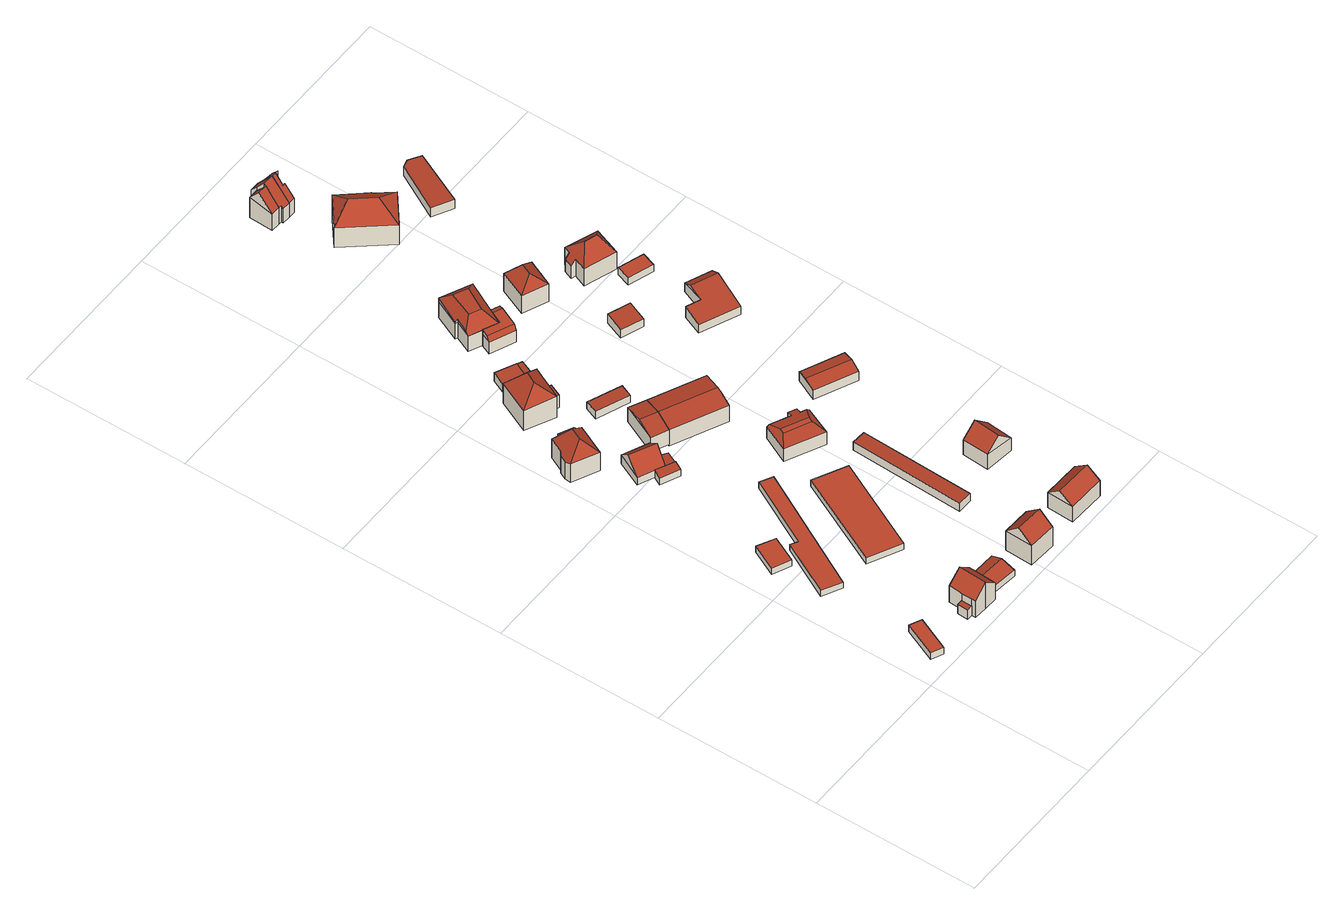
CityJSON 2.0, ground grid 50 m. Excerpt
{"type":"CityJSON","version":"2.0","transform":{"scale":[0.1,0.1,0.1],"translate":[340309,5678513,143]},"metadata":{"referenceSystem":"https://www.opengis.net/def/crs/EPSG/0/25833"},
"CityObjects":{
"building1":{"type":"Building","attributes":{"Dachtyp_tdc":"tdcPolyFlatRoof","Gemeindeschluessel":14729160,"Dachneigung":0,"QualitaetDacherkennung":87,"Geometrietyp2DReferenz":"3000","function":"31001_9998","roofType":"1000","measuredHeight":2.51},"geometry":[{"type":"MultiSurface","lod":"2","boundaries":[[[0,1,2,3]],[[1,4,5,2]],[[4,6,7,5]],[[6,0,3,7]],[[6,4,1,0]],[[3,2,5,7]]],"semantics":{"surfaces":[{"type":"WallSurface"},{"type":"RoofSurface"},{"type":"GroundSurface"}],"values":[0,0,0,0,1,2]}}]},
"building2":{"type":"Building","attributes":{"Dachtyp_tdc":"tdcPolyFlatRoof","Gemeindeschluessel":14729160,"Dachneigung":0,"QualitaetDacherkennung":75,"Geometrietyp2DReferenz":"3000","function":"31001_9998","roofType":"1000","measuredHeight":2.35},"geometry":[{"type":"MultiSurface","lod":"2","boundaries":[[[8,9,10,11]],[[9,12,13,10]],[[12,14,15,13]],[[14,8,11,15]],[[14,12,9,8]],[[11,10,13,15]]],"semantics":{"surfaces":[{"type":"WallSurface"},{"type":"RoofSurface"},{"type":"GroundSurface"}],"values":[0,0,0,0,1,2]}}]},
"building3":{"type":"Building","attributes":{"Gemeindeschluessel":14729160,"Geometrietyp2DReferenz":"3000","function":"31001_9998","roofType":"9999"},"children":["building3-1","building3-2"]},
"building3-1":{"type":"BuildingPart","attributes":{"Dachtyp_tdc":"tdcGableRoof","Dachneigung":42.88,"QualitaetDacherkennung":80,"Geometrietyp2DReferenz":"3000","roofType":"3100","measuredHeight":10.01},"parents":["building3"],"geometry":[{"type":"MultiSurface","lod":"2","boundaries":[[[16,17,18,19,20]],[[17,21,22,18]],[[21,23,24,22]],[[23,25,26,24]],[[25,27,28,26]],[[27,29,30,28]],[[29,31,32,30]],[[31,33,34,32]],[[33,35,36,34]],[[29,27,25,23,21]],[[21,17,16,35,33,31,29]],[[19,18,22,24,26,28,30,32,34]],[[20,36,35,16]],[[20,19,34,36]]],"semantics":{"surfaces":[{"type":"WallSurface"},{"type":"RoofSurface"},{"type":"GroundSurface"},{"type":"ClosureSurface"}],"values":[0,0,0,0,0,0,0,0,0,1,1,2,0,3]}}]},
"building3-2":{"type":"BuildingPart","attributes":{"Dachtyp_tdc":"tdcPolyFlatRoof","Dachneigung":3,"QualitaetDacherkennung":68,"Geometrietyp2DReferenz":"3000","roofType":"2100","measuredHeight":3.46},"parents":["building3"],"geometry":[{"type":"MultiSurface","lod":"2","boundaries":[[[37,20,19,38]],[[36,39,40,34]],[[39,37,38,40]],[[39,36,20,37]],[[38,19,34,40]],[[34,19,20,36]]],"semantics":{"surfaces":[{"type":"WallSurface"},{"type":"RoofSurface"},{"type":"GroundSurface"},{"type":"ClosureSurface"}],"values":[0,0,0,1,2,3]}}]},
"building4":{"type":"Building","attributes":{"Dachtyp_tdc":"tdcPolyFlatRoof","Gemeindeschluessel":14729160,"Dachneigung":0,"QualitaetDacherkennung":87,"Geometrietyp2DReferenz":"3000","function":"31001_2463","roofType":"1000","measuredHeight":2.24},"geometry":[{"type":"MultiSurface","lod":"2","boundaries":[[[41,42,43,44]],[[42,45,46,43]],[[45,47,48,46]],[[47,49,50,48]],[[49,51,52,50]],[[51,41,44,52]],[[51,49,47,45,42,41]],[[44,43,46,48,50,52]]],"semantics":{"surfaces":[{"type":"WallSurface"},{"type":"RoofSurface"},{"type":"GroundSurface"}],"values":[0,0,0,0,0,0,1,2]}}]},
"building5":{"type":"Building","attributes":{"Dachtyp_tdc":"tdcGableRoof","Gemeindeschluessel":14729160,"Dachneigung":20.08,"QualitaetDacherkennung":79,"Geometrietyp2DReferenz":"3000","function":"31001_9998","roofType":"3100","measuredHeight":3.84},"geometry":[{"type":"MultiSurface","lod":"2","boundaries":[[[53,54,55,56]],[[54,57,58,55]],[[57,59,60,58]],[[59,53,56,60]],[[57,54,61]],[[53,59,62]],[[54,53,62,61]],[[59,57,61,62]],[[56,55,58,60]]],"semantics":{"surfaces":[{"type":"WallSurface"},{"type":"RoofSurface"},{"type":"GroundSurface"}],"values":[0,0,0,0,0,0,1,1,2]}}]},
"building6":{"type":"Building","attributes":{"Gemeindeschluessel":14729160,"Geometrietyp2DReferenz":"3000","function":"31001_9998","roofType":"9999"},"children":["building6-1","building6-2"]},
"building6-1":{"type":"BuildingPart","attributes":{"Dachtyp_tdc":"tdcPolyFlatRoof","Dachneigung":32.39,"QualitaetDacherkennung":51,"Geometrietyp2DReferenz":"3000","roofType":"2100","measuredHeight":7.21},"parents":["building6"],"geometry":[{"type":"MultiSurface","lod":"2","boundaries":[[[63,64,65,66,67]],[[68,69,70,71,72]],[[69,63,67,70]],[[69,68,64,63]],[[67,66,71,70]],[[72,65,64,68]],[[72,71,66,65]]],"semantics":{"surfaces":[{"type":"WallSurface"},{"type":"RoofSurface"},{"type":"GroundSurface"},{"type":"ClosureSurface"}],"values":[0,0,0,1,2,0,3]}}]},
"building6-2":{"type":"BuildingPart","attributes":{"Dachtyp_tdc":"tdcHipRoof","Dachneigung":46.6,"QualitaetDacherkennung":70,"Geometrietyp2DReferenz":"3000","roofType":"3200","measuredHeight":11.57},"parents":["building6"],"geometry":[{"type":"MultiSurface","lod":"2","boundaries":[[[73,74,75,76]],[[74,72,71,75]],[[65,77,78,66]],[[77,79,80,78]],[[79,81,82,80]],[[81,83,84,82]],[[83,85,86,84]],[[85,73,76,86]],[[77,65,72,74,87]],[[81,79,88]],[[74,73,85,83,81,88,87]],[[79,77,87,88]],[[76,75,71,66,78,80,82,84,86]],[[65,66,71,72]]],"semantics":{"surfaces":[{"type":"WallSurface"},{"type":"RoofSurface"},{"type":"GroundSurface"},{"type":"ClosureSurface"}],"values":[0,0,0,0,0,0,0,0,1,1,1,1,2,3]}}]},
"building7":{"type":"Building","attributes":{"Gemeindeschluessel":14729160,"Geometrietyp2DReferenz":"3000","function":"31001_9998","roofType":"9999"},"children":["building7-1","building7-2","building7-3"]},
"building7-1":{"type":"BuildingPart","attributes":{"Dachtyp_tdc":"tdcGableRoof","Dachneigung":46.19,"QualitaetDacherkennung":81,"Geometrietyp2DReferenz":"3000","roofType":"3100","measuredHeight":7.23},"parents":["building7"],"geometry":[{"type":"MultiSurface","lod":"2","boundaries":[[[89,90,91,92]],[[90,93,94,91]],[[90,89,95]],[[89,96,97,98,99,95]],[[93,90,95,99]],[[100,101,92,91,94,102]],[[89,92,101,96]],[[96,101,100,97]],[[103,102,94,93]],[[97,100,102,103]],[[93,99,98,103]],[[103,98,97]]],"semantics":{"surfaces":[{"type":"WallSurface"},{"type":"RoofSurface"},{"type":"GroundSurface"},{"type":"ClosureSurface"}],"values":[0,0,0,1,1,2,0,3,0,3,0,3]}}]},
"building7-2":{"type":"BuildingPart","attributes":{"Dachtyp_tdc":"tdcPolyFlatRoof","Dachneigung":6.72,"QualitaetDacherkennung":66,"Geometrietyp2DReferenz":"3000","roofType":"2100","measuredHeight":2.88},"parents":["building7"],"geometry":[{"type":"MultiSurface","lod":"2","boundaries":[[[104,105,106,107,108]],[[105,109,110,106]],[[109,111,96,101,110]],[[111,109,105,104,112,113]],[[107,106,110,101,100]],[[108,112,104]],[[97,96,111,113]],[[100,101,96,97]],[[107,100,97,113,112,108]]],"semantics":{"surfaces":[{"type":"WallSurface"},{"type":"RoofSurface"},{"type":"GroundSurface"},{"type":"ClosureSurface"}],"values":[0,0,0,1,2,0,0,3,3]}}]},
"building7-3":{"type":"BuildingPart","attributes":{"Dachtyp_tdc":"tdcPolyFlatRoof","Dachneigung":10.45,"QualitaetDacherkennung":72,"Geometrietyp2DReferenz":"3000","roofType":"2100","measuredHeight":2.93},"parents":["building7"],"geometry":[{"type":"MultiSurface","lod":"2","boundaries":[[[103,114,115,102]],[[114,108,107,115]],[[113,112,108,114,103,98]],[[102,115,107,100]],[[107,108,112,113,97,100]],[[97,113,98]],[[102,100,97,103]],[[103,97,98]]],"semantics":{"surfaces":[{"type":"WallSurface"},{"type":"RoofSurface"},{"type":"GroundSurface"},{"type":"ClosureSurface"}],"values":[0,0,1,2,3,0,3,3]}}]},
"building8":{"type":"Building","attributes":{"Dachtyp_tdc":"tdcPolyFlatRoof","Gemeindeschluessel":14729160,"Dachneigung":0,"QualitaetDacherkennung":95,"Geometrietyp2DReferenz":"3000","function":"31001_2463","roofType":"1000","measuredHeight":2.3},"geometry":[{"type":"MultiSurface","lod":"2","boundaries":[[[116,117,118,119]],[[117,120,121,118]],[[120,122,123,121]],[[122,116,119,123]],[[122,120,117,116]],[[119,118,121,123]]],"semantics":{"surfaces":[{"type":"WallSurface"},{"type":"RoofSurface"},{"type":"GroundSurface"}],"values":[0,0,0,0,1,2]}}]},
"building9":{"type":"Building","attributes":{"Dachtyp_tdc":"tdcGableRoof","Gemeindeschluessel":14729160,"Dachneigung":43.15,"QualitaetDacherkennung":80,"Geometrietyp2DReferenz":"3000","function":"31001_9998","roofType":"3100","measuredHeight":11.27},"geometry":[{"type":"MultiSurface","lod":"2","boundaries":[[[124,125,126,127]],[[125,128,129,126]],[[128,130,131,129]],[[130,124,127,131]],[[128,125,132]],[[124,130,133]],[[125,124,133,132]],[[130,128,132,133]],[[127,126,129,131]]],"semantics":{"surfaces":[{"type":"WallSurface"},{"type":"RoofSurface"},{"type":"GroundSurface"}],"values":[0,0,0,0,0,0,1,1,2]}}]},
"building10":{"type":"Building","attributes":{"Gemeindeschluessel":14729160,"Geometrietyp2DReferenz":"3000","function":"31001_9998","roofType":"9999"},"children":["building10-1","building10-2"]},
"building10-1":{"type":"BuildingPart","attributes":{"Dachtyp_tdc":"tdcPolyFlatRoof","Dachneigung":0,"QualitaetDacherkennung":43,"Geometrietyp2DReferenz":"3000","roofType":"1000","measuredHeight":4.84},"parents":["building10"],"geometry":[{"type":"MultiSurface","lod":"2","boundaries":[[[134,135,136,137]],[[135,138,139,136]],[[140,141,142,143]],[[141,134,137,142]],[[141,140,138,135,134]],[[137,136,139,143,142]],[[143,139,138,140]]],"semantics":{"surfaces":[{"type":"WallSurface"},{"type":"RoofSurface"},{"type":"GroundSurface"},{"type":"ClosureSurface"}],"values":[0,0,0,0,1,2,3]}}]},
"building10-2":{"type":"BuildingPart","attributes":{"Dachtyp_tdc":"tdcHipRoof","Dachneigung":45.4,"QualitaetDacherkennung":74,"Geometrietyp2DReferenz":"3000","roofType":"3200","measuredHeight":12.67},"parents":["building10"],"geometry":[{"type":"MultiSurface","lod":"2","boundaries":[[[144,145,146,139]],[[145,147,148,146]],[[147,149,150,148]],[[149,151,152,150]],[[151,153,154,152]],[[153,155,156,154]],[[155,157,140,143,156]],[[144,139,138]],[[155,153,151,149,158]],[[147,145,159]],[[149,147,159,158]],[[145,144,157,155,158,159]],[[146,148,150,152,154,156,143,139]],[[144,138,140,157]],[[138,139,143,140]]],"semantics":{"surfaces":[{"type":"WallSurface"},{"type":"RoofSurface"},{"type":"GroundSurface"},{"type":"ClosureSurface"}],"values":[0,0,0,0,0,0,0,0,1,1,1,1,2,0,3]}}]},
"building11":{"type":"Building","attributes":{"Dachtyp_tdc":"tdcGableRoof","Gemeindeschluessel":14729160,"Dachneigung":11.07,"QualitaetDacherkennung":70,"Geometrietyp2DReferenz":"3000","function":"31001_9998","roofType":"3100","measuredHeight":6.74},"geometry":[{"type":"MultiSurface","lod":"2","boundaries":[[[160,161,162,163]],[[161,164,165,162]],[[164,166,167,165]],[[166,160,163,167]],[[164,161,168]],[[160,166,169]],[[161,160,169,168]],[[166,164,168,169]],[[163,162,165,167]]],"semantics":{"surfaces":[{"type":"WallSurface"},{"type":"RoofSurface"},{"type":"GroundSurface"}],"values":[0,0,0,0,0,0,1,1,2]}}]},
"building12":{"type":"Building","attributes":{"Gemeindeschluessel":14729160,"Geometrietyp2DReferenz":"3000","function":"31001_9998","roofType":"9999"},"children":["building12-1","building12-2"]},
"building12-1":{"type":"BuildingPart","attributes":{"Dachtyp_tdc":"tdcPolyFlatRoof","Dachneigung":3.86,"QualitaetDacherkennung":44,"Geometrietyp2DReferenz":"3000","roofType":"2100","measuredHeight":3.23},"parents":["building12"],"geometry":[{"type":"MultiSurface","lod":"2","boundaries":[[[170,171,172,173]],[[171,174,175,172]],[[174,176,177,175]],[[176,178,179,177]],[[178,180,181,179]],[[180,182,183,184,181]],[[182,180,178,176,174,171,170,185]],[[173,172,175,177,179,181,184]],[[185,183,182]],[[170,173,184,183,185]]],"semantics":{"surfaces":[{"type":"WallSurface"},{"type":"RoofSurface"},{"type":"GroundSurface"},{"type":"ClosureSurface"}],"values":[0,0,0,0,0,0,1,2,0,3]}}]},
"building12-2":{"type":"BuildingPart","attributes":{"Dachtyp_tdc":"tdcPolyFlatRoof","Dachneigung":4.02,"QualitaetDacherkennung":62,"Geometrietyp2DReferenz":"3000","roofType":"2100","measuredHeight":3.28},"parents":["building12"],"geometry":[{"type":"MultiSurface","lod":"2","boundaries":[[[186,187,188,189]],[[187,190,170,173,188]],[[183,186,189,184]],[[183,185,190,187,186]],[[189,188,173,184]],[[185,170,190]],[[183,184,173,170,185]]],"semantics":{"surfaces":[{"type":"WallSurface"},{"type":"RoofSurface"},{"type":"GroundSurface"},{"type":"ClosureSurface"}],"values":[0,0,0,1,2,0,3]}}]},
"building13":{"type":"Building","attributes":{"Dachtyp_tdc":"tdcPolyFlatRoof","Gemeindeschluessel":14729160,"Dachneigung":2.84,"QualitaetDacherkennung":75,"Geometrietyp2DReferenz":"3000","function":"31001_9998","roofType":"2100","measuredHeight":2.67},"geometry":[{"type":"MultiSurface","lod":"2","boundaries":[[[191,192,193,194]],[[192,195,196,193]],[[195,197,198,196]],[[197,191,194,198]],[[197,195,192,191]],[[194,193,196,198]]],"semantics":{"surfaces":[{"type":"WallSurface"},{"type":"RoofSurface"},{"type":"GroundSurface"}],"values":[0,0,0,0,1,2]}}]},
"building14":{"type":"Building","attributes":{"Dachtyp_tdc":"tdcPolyFlatRoof","Gemeindeschluessel":14729160,"Dachneigung":3.09,"QualitaetDacherkennung":95,"Geometrietyp2DReferenz":"3000","function":"31001_2463","roofType":"2100","measuredHeight":3.07},"geometry":[{"type":"MultiSurface","lod":"2","boundaries":[[[199,200,201,202]],[[200,203,204,201]],[[203,205,206,204]],[[205,199,202,206]],[[205,203,200,199]],[[202,201,204,206]]],"semantics":{"surfaces":[{"type":"WallSurface"},{"type":"RoofSurface"},{"type":"GroundSurface"}],"values":[0,0,0,0,1,2]}}]},
"building15":{"type":"Building","attributes":{"Dachtyp_tdc":"tdcFreeFormRoof","Gemeindeschluessel":14729160,"Dachneigung":11.28,"QualitaetDacherkennung":76,"Geometrietyp2DReferenz":"3000","function":"31001_9998","roofType":"5000","measuredHeight":7.27},"geometry":[{"type":"MultiSurface","lod":"2","boundaries":[[[160,166,207,208]],[[166,209,210,207]],[[209,211,212,210]],[[211,213,214,212]],[[213,160,208,214]],[[215,209,166,216]],[[211,215,216,160,213]],[[211,209,215]],[[166,160,216]],[[208,207,210,212,214]]],"semantics":{"surfaces":[{"type":"WallSurface"},{"type":"RoofSurface"},{"type":"GroundSurface"}],"values":[0,0,0,0,0,1,1,0,0,2]}}]},
"building16":{"type":"Building","attributes":{"Dachtyp_tdc":"tdcFreeFormRoof","Gemeindeschluessel":14729160,"Dachneigung":14.09,"QualitaetDacherkennung":73,"Geometrietyp2DReferenz":"3000","function":"31001_9998","roofType":"5000","measuredHeight":5.83},"geometry":[{"type":"MultiSurface","lod":"2","boundaries":[[[217,218,219,220]],[[218,221,222,219]],[[221,223,224,222]],[[223,225,226,224]],[[225,227,228,226]],[[227,229,230,228]],[[229,231,232,230]],[[231,217,220,232]],[[221,233,234,223]],[[235,236,225,223,234]],[[217,231,229,227,236,235,237,238]],[[218,238,237,233,221]],[[233,237,235,234]],[[218,217,238]],[[227,225,236]],[[220,219,222,224,226,228,230,232]]],"semantics":{"surfaces":[{"type":"WallSurface"},{"type":"RoofSurface"},{"type":"GroundSurface"}],"values":[0,0,0,0,0,0,0,0,1,1,1,1,1,0,0,2]}}]},
"building17":{"type":"Building","attributes":{"Dachtyp_tdc":"tdcGableRoof","Gemeindeschluessel":14729160,"Dachneigung":39.11,"QualitaetDacherkennung":79,"Geometrietyp2DReferenz":"3000","function":"31001_9998","roofType":"3100","measuredHeight":9.1},"geometry":[{"type":"MultiSurface","lod":"2","boundaries":[[[239,240,241,242]],[[240,243,244,241]],[[243,245,246,244]],[[245,239,242,246]],[[243,240,247]],[[239,245,248]],[[240,239,248,247]],[[245,243,247,248]],[[242,241,244,246]]],"semantics":{"surfaces":[{"type":"WallSurface"},{"type":"RoofSurface"},{"type":"GroundSurface"}],"values":[0,0,0,0,0,0,1,1,2]}}]},
"building18":{"type":"Building","attributes":{"Dachtyp_tdc":"tdcFreeFormRoof","Gemeindeschluessel":14729160,"Dachneigung":1.41,"QualitaetDacherkennung":74,"Geometrietyp2DReferenz":"3000","function":"31001_9998","roofType":"5000","measuredHeight":6.3},"geometry":[{"type":"MultiSurface","lod":"2","boundaries":[[[249,250,251,252]],[[250,253,254,251]],[[253,255,256,254]],[[255,257,258,256]],[[257,259,260,258]],[[259,249,252,260]],[[261,249,259,262]],[[263,264,265,266]],[[264,267,268,261,262,265]],[[249,261,268,250]],[[250,268,267,253]],[[253,267,264,263,255]],[[257,266,265,262,259]],[[255,263,266,257]],[[252,251,254,256,258,260]]],"semantics":{"surfaces":[{"type":"WallSurface"},{"type":"RoofSurface"},{"type":"GroundSurface"}],"values":[0,0,0,0,0,0,1,1,1,0,0,0,0,0,2]}}]},
"building19":{"type":"Building","attributes":{"Dachtyp_tdc":"tdcGableRoof","Gemeindeschluessel":14729160,"Dachneigung":44.63,"QualitaetDacherkennung":60,"Geometrietyp2DReferenz":"3000","function":"31001_9998","roofType":"3100","measuredHeight":9.61},"geometry":[{"type":"MultiSurface","lod":"2","boundaries":[[[269,270,271,272]],[[270,273,274,271]],[[273,275,276,274]],[[275,269,272,276]],[[273,270,277]],[[269,275,278]],[[270,269,278,277]],[[275,273,277,278]],[[272,271,274,276]]],"semantics":{"surfaces":[{"type":"WallSurface"},{"type":"RoofSurface"},{"type":"GroundSurface"}],"values":[0,0,0,0,0,0,1,1,2]}}]},
"building20":{"type":"Building","attributes":{"Dachtyp_tdc":"tdcFreeFormRoof","Gemeindeschluessel":14729160,"Dachneigung":46.08,"QualitaetDacherkennung":33,"Geometrietyp2DReferenz":"3000","function":"31001_9998","roofType":"5000","measuredHeight":9.95},"geometry":[{"type":"MultiSurface","lod":"2","boundaries":[[[279,280,281,282]],[[280,283,284,281]],[[283,285,286,284]],[[285,287,288,286]],[[287,289,290,288]],[[289,263,291,290]],[[263,292,293,291]],[[292,279,282,293]],[[294,295,296,297]],[[294,297,298,299,300,301]],[[299,298,302,303,280,304]],[[295,305,306,303,302,296]],[[298,297,296,302]],[[280,303,306,283]],[[283,306,305,285]],[[285,305,295,287]],[[287,295,294,289]],[[292,300,299,304,279]],[[279,304,280]],[[289,294,301,263]],[[263,301,300,292]],[[282,281,284,286,288,290,291,293]]],"semantics":{"surfaces":[{"type":"WallSurface"},{"type":"RoofSurface"},{"type":"GroundSurface"}],"values":[0,0,0,0,0,0,0,0,1,1,1,1,1,0,0,0,0,0,0,0,0,2]}}]},
"building21":{"type":"Building","attributes":{"Dachtyp_tdc":"tdcFreeFormRoof","Gemeindeschluessel":14729160,"Dachneigung":12.58,"QualitaetDacherkennung":86,"Geometrietyp2DReferenz":"3000","function":"31001_9998","roofType":"5000","measuredHeight":4.32},"geometry":[{"type":"MultiSurface","lod":"2","boundaries":[[[307,308,309,310]],[[308,311,312,309]],[[311,313,314,312]],[[313,315,316,314]],[[315,307,310,316]],[[317,318,315,313]],[[311,308,307,318,317]],[[315,318,307]],[[311,317,313]],[[310,309,312,314,316]]],"semantics":{"surfaces":[{"type":"WallSurface"},{"type":"RoofSurface"},{"type":"GroundSurface"}],"values":[0,0,0,0,0,1,1,0,0,2]}}]},
"building22":{"type":"Building","attributes":{"Dachtyp_tdc":"tdcPolyFlatRoof","Gemeindeschluessel":14729160,"Dachneigung":3.58,"QualitaetDacherkennung":83,"Geometrietyp2DReferenz":"3000","function":"31001_9998","roofType":"2100","measuredHeight":3.38},"geometry":[{"type":"MultiSurface","lod":"2","boundaries":[[[319,320,321,322]],[[320,323,324,321]],[[323,325,326,324]],[[325,319,322,326]],[[325,323,320,319]],[[322,321,324,326]]],"semantics":{"surfaces":[{"type":"WallSurface"},{"type":"RoofSurface"},{"type":"GroundSurface"}],"values":[0,0,0,0,1,2]}}]},
"building23":{"type":"Building","attributes":{"Dachtyp_tdc":"tdcHipRoof","Gemeindeschluessel":14729160,"Dachneigung":44.1,"QualitaetDacherkennung":81,"Geometrietyp2DReferenz":"3000","function":"31001_9998","roofType":"3200","measuredHeight":10.69},"geometry":[{"type":"MultiSurface","lod":"2","boundaries":[[[327,328,329,330]],[[328,331,332,329]],[[331,333,334,332]],[[333,335,336,334]],[[335,337,338,336]],[[337,339,340,338]],[[339,341,342,340]],[[341,327,330,342]],[[335,333,331,328,327,341,343]],[[339,337,344]],[[341,339,344,343]],[[337,335,343,344]],[[330,329,332,334,336,338,340,342]]],"semantics":{"surfaces":[{"type":"WallSurface"},{"type":"RoofSurface"},{"type":"GroundSurface"}],"values":[0,0,0,0,0,0,0,0,1,1,1,1,2]}}]},
"building24":{"type":"Building","attributes":{"Gemeindeschluessel":14729160,"Geometrietyp2DReferenz":"3000","function":"31001_9998","roofType":"9999"},"children":["building24-1","building24-2","building24-3"]},
"building24-1":{"type":"BuildingPart","attributes":{"Dachtyp_tdc":"tdcGableRoof","Dachneigung":50.88,"QualitaetDacherkennung":68,"Geometrietyp2DReferenz":"3000","roofType":"3100","measuredHeight":12.16},"parents":["building24"],"geometry":[{"type":"MultiSurface","lod":"2","boundaries":[[[345,346,347,348]],[[346,349,350,347]],[[351,352,353,354]],[[351,355,356,352]],[[355,357,358,356]],[[359,360,361,362,363]],[[360,345,348,361]],[[364,365,366,357,355,351,354,367]],[[367,368,349,346,345,360,359,364]],[[348,347,350,369,370,353,352,356,358,371,362,361]],[[369,350,349,368,367]],[[354,372,370,369,367]],[[354,353,370,372]],[[373,365,364]],[[371,358,357,374]],[[374,357,366,365,373]],[[359,363,373,364]],[[363,362,371,374]],[[363,374,373]]],"semantics":{"surfaces":[{"type":"WallSurface"},{"type":"RoofSurface"},{"type":"GroundSurface"},{"type":"ClosureSurface"}],"values":[0,0,0,0,0,0,0,1,1,2,3,0,3,0,3,3,0,3,3]}}]},
"building24-2":{"type":"BuildingPart","attributes":{"Dachtyp_tdc":"tdcFreeFormRoof","Dachneigung":50.84,"QualitaetDacherkennung":74,"Geometrietyp2DReferenz":"3000","roofType":"5000","measuredHeight":12.11},"parents":["building24"],"geometry":[{"type":"MultiSurface","lod":"2","boundaries":[[[375,354,353,376]],[[377,378,350,349]],[[377,379,380,378]],[[379,381,382,380]],[[381,383,384,382]],[[383,385,386,384]],[[385,387,388,386]],[[387,389,390,388]],[[389,391,392,390]],[[391,393,394,392]],[[393,395,396,394]],[[395,397,398,396]],[[397,399,400,398]],[[399,401,402,400]],[[401,403,404,402]],[[403,405,406,404]],[[405,407,408,406]],[[407,409,410,408]],[[409,375,376,410]],[[405,403,401,399,397,395,393,391,389,387,385,383,381,379,377,349,368,367,372]],[[372,354,375,409,407,405]],[[376,353,370,369,350,378,380,382,384,386,388,390,392,394,396,398,400,402,404,406,408,410]],[[370,353,354,372]],[[367,369,370,372]],[[349,350,369,367,368]]],"semantics":{"surfaces":[{"type":"WallSurface"},{"type":"RoofSurface"},{"type":"GroundSurface"},{"type":"ClosureSurface"}],"values":[0,0,0,0,0,0,0,0,0,0,0,0,0,0,0,0,0,0,0,1,1,2,3,0,3]}}]},
"building24-3":{"type":"BuildingPart","attributes":{"Dachtyp_tdc":"tdcGableRoof","Dachneigung":51.5,"QualitaetDacherkennung":67,"Geometrietyp2DReferenz":"3000","roofType":"3100","measuredHeight":11.54},"parents":["building24"],"geometry":[{"type":"MultiSurface","lod":"2","boundaries":[[[357,411,412,358]],[[411,413,414,412]],[[413,363,362,414]],[[413,411,415]],[[411,357,366,416,415]],[[363,413,415,416,365,373]],[[358,412,414,362,371]],[[357,358,371,374]],[[374,371,362,363]],[[366,365,416]],[[374,373,365,366,357]],[[363,373,374]]],"semantics":{"surfaces":[{"type":"WallSurface"},{"type":"RoofSurface"},{"type":"GroundSurface"},{"type":"ClosureSurface"}],"values":[0,0,0,0,1,1,2,3,3,0,3,3]}}]},
"building25":{"type":"Building","attributes":{"Dachtyp_tdc":"tdcHipRoof","Gemeindeschluessel":14729160,"Dachneigung":51.66,"QualitaetDacherkennung":54,"Geometrietyp2DReferenz":"3000","function":"31001_9998","roofType":"3200","measuredHeight":13.29},"geometry":[{"type":"MultiSurface","lod":"2","boundaries":[[[417,418,419,420]],[[418,421,422,419]],[[421,423,424,422]],[[423,425,426,424]],[[425,427,428,426]],[[427,429,430,428]],[[429,431,432,430]],[[431,417,420,432]],[[427,425,433]],[[423,421,434]],[[425,423,434,433]],[[421,418,417,431,429,427,433,434]],[[420,419,422,424,426,428,430,432]]],"semantics":{"surfaces":[{"type":"WallSurface"},{"type":"RoofSurface"},{"type":"GroundSurface"}],"values":[0,0,0,0,0,0,0,0,1,1,1,1,2]}}]},
"building26":{"type":"Building","attributes":{"Dachtyp_tdc":"tdcFreeFormRoof","Gemeindeschluessel":14729160,"Dachneigung":10.09,"QualitaetDacherkennung":54,"Geometrietyp2DReferenz":"3000","function":"31001_9998","roofType":"5000","measuredHeight":5.12},"geometry":[{"type":"MultiSurface","lod":"2","boundaries":[[[435,436,437,438]],[[436,439,440,437]],[[439,441,442,440]],[[441,443,444,442]],[[443,445,446,444]],[[445,435,438,446]],[[447,435,445,448]],[[436,447,448,443,441,439]],[[445,443,448]],[[436,435,447]],[[438,437,440,442,444,446]]],"semantics":{"surfaces":[{"type":"WallSurface"},{"type":"RoofSurface"},{"type":"GroundSurface"}],"values":[0,0,0,0,0,0,1,1,0,0,2]}}]},
"building27":{"type":"Building","attributes":{"Dachtyp_tdc":"tdcCutTentRoof","Gemeindeschluessel":14729160,"Dachneigung":45.7,"QualitaetDacherkennung":76,"Geometrietyp2DReferenz":"3000","function":"31001_9998","roofType":"9999","measuredHeight":11.04},"geometry":[{"type":"MultiSurface","lod":"2","boundaries":[[[449,450,451,452]],[[450,453,454,451]],[[453,455,456,454]],[[455,457,458,456]],[[457,459,460,458]],[[459,461,462,460]],[[461,463,464,462]],[[463,449,452,464]],[[449,463,465,466]],[[450,449,466,467]],[[461,459,457,455,453,450,467,468]],[[463,461,468,465]],[[468,467,466,465]],[[452,451,454,456,458,460,462,464]]],"semantics":{"surfaces":[{"type":"WallSurface"},{"type":"RoofSurface"},{"type":"GroundSurface"}],"values":[0,0,0,0,0,0,0,0,1,1,1,1,1,2]}}]},
"building28":{"type":"Building","attributes":{"Dachtyp_tdc":"tdcPolyFlatRoof","Gemeindeschluessel":14729160,"Dachneigung":0,"QualitaetDacherkennung":81,"Geometrietyp2DReferenz":"3000","function":"31001_9998","roofType":"1000","measuredHeight":2.66},"geometry":[{"type":"MultiSurface","lod":"2","boundaries":[[[469,470,471,472]],[[470,473,474,471]],[[473,475,476,474]],[[475,469,472,476]],[[475,473,470,469]],[[472,471,474,476]]],"semantics":{"surfaces":[{"type":"WallSurface"},{"type":"RoofSurface"},{"type":"GroundSurface"}],"values":[0,0,0,0,1,2]}}]},
"building29":{"type":"Building","attributes":{"Dachtyp_tdc":"tdcPolyFlatRoof","Gemeindeschluessel":14729160,"Dachneigung":2.69,"QualitaetDacherkennung":76,"Geometrietyp2DReferenz":"3000","function":"31001_9998","roofType":"2100","measuredHeight":3.59},"geometry":[{"type":"MultiSurface","lod":"2","boundaries":[[[477,478,479,480]],[[478,481,482,479]],[[481,483,484,482]],[[483,485,486,484]],[[485,477,480,486]],[[485,483,481,478,477]],[[480,479,482,484,486]]],"semantics":{"surfaces":[{"type":"WallSurface"},{"type":"RoofSurface"},{"type":"GroundSurface"}],"values":[0,0,0,0,0,1,2]}}]}
},
"vertices":[
[124,117,68],[79,16,68],[79,16,43],[124,117,43],[44,31,68],[44,31,43],[89,133,68],[89,133,43],
[139,590,58],[102,513,58],[102,513,35],[139,590,35],[49,538,58],[49,538,35],[87,616,58],[87,616,35],
[229,67,107],[231,108,108],[231,108,45],[229,67,45],[229,67,80],[272,105,145],[272,105,45],[311,103,109],[311,103,45],[308,36,109],[308,36,45],[307,17,109],[307,17,45],[267,19,145],[267,19,45],[227,21,107],[227,21,45],[228,34,108],[228,34,45],[228,34,107],[228,34,80],
[212,68,79],[212,68,45],[210,35,79],[210,35,45],
[124,367,48],[67,397,48],[67,397,26],[124,367,26],[150,554,48],[150,554,26],[170,543,48],[170,543,26],[277,745,48],[277,745,26],[315,725,48],[315,725,26],
[311,103,73],[405,100,71],[405,100,44],[311,103,44],[402,25,67],[402,25,44],[308,36,68],[308,36,44],[404,68,83],[309,75,83],
[123,1219,88],[117,1205,98],[117,1205,95],[117,1205,26],[123,1219,26],[75,1225,98],[81,1239,88],[81,1239,26],[75,1225,26],[75,1225,96],
[30,1193,96],[51,1237,96],[51,1237,26],[30,1193,26],[130,1199,95],[130,1199,26],[87,1109,95],[87,1109,26],[9,1146,97],[9,1146,26],[10,1165,90],[10,1165,26],[21,1187,90],[21,1187,26],[77,1191,142],[60,1155,142],
[108,1008,45],[144,1084,52],[144,1084,19],[108,1008,19],[219,1049,52],[219,1049,19],[126,1048,91],[155,986,45],[183,972,45],[184,975,48],[201,1012,91],[183,972,19],[155,986,19],[200,1008,19],[200,1008,48],
[210,959,48],[198,934,44],[198,934,19],[210,959,19],[210,959,43],[142,960,44],[142,960,19],[155,986,48],[185,971,48],[183,972,48],
[227,995,43],[227,995,19],
[227,368,47],[362,641,47],[362,641,24],[227,368,24],[460,592,47],[460,592,24],[325,320,47],[325,320,24],
[461,96,118],[546,92,119],[546,92,46],[461,96,46],[542,6,120],[542,6,46],[457,11,120],[457,11,46],[544,49,159],[459,53,159],
[229,1367,59],[212,1330,59],[212,1330,11],[229,1367,11],[194,1339,59],[194,1339,11],[211,1376,59],[212,1376,59],[212,1376,11],[211,1376,11],
[194,1339,90],[182,1315,90],[182,1315,11],[95,1357,87],[95,1357,11],[141,1455,87],[141,1455,11],[168,1442,88],[168,1442,11],[218,1418,90],[218,1418,11],[229,1413,90],[229,1413,11],[211,1376,90],[170,1401,137],[154,1366,137],
[271,1024,71],[222,1047,71],[222,1047,16],[271,1024,16],[273,1156,71],[273,1156,16],[322,1132,71],[322,1132,16],[247,1102,83],[297,1078,83],
[235,1456,36],[218,1418,34],[218,1418,7],[235,1456,7],[168,1442,34],[168,1442,7],[183,1477,36],[183,1477,7],[174,1481,36],[174,1481,7],[192,1521,39],[192,1521,7],[252,1493,39],[252,1493,37],[252,1493,7],[245,1478,38],
[267,1486,37],[250,1449,40],[250,1449,7],[267,1486,7],[235,1456,40],
[237,1232,37],[252,1271,35],[252,1271,10],[237,1232,10],[351,1231,35],[351,1231,10],[335,1193,37],[335,1193,10],
[531,629,49],[576,628,46],[576,628,18],[531,629,18],[565,283,46],[565,283,18],[520,284,49],[520,284,18],
[322,1132,11],[271,1024,11],[481,1057,71],[481,1057,11],[446,983,79],[446,983,11],[430,949,71],[430,949,11],[455,1003,83],[296,1078,83],
[526,793,62],[549,782,57],[549,782,15],[526,793,15],[509,698,63],[509,698,15],[397,752,63],[397,752,15],[437,835,57],[437,835,15],[502,805,62],[502,805,15],[510,822,56],[510,822,15],[534,810,56],[534,810,15],[509,743,73],[432,780,73],[440,794,73],[444,832,62],[515,758,73],[543,785,62],
[636,90,112],[750,87,112],[750,87,54],[636,90,54],[748,5,112],[748,5,54],[634,9,112],[634,9,54],[749,46,145],[635,50,145],
[261,1586,50],[274,1616,50],[274,1616,6],[261,1586,6],[319,1596,50],[319,1596,6],[340,1642,50],[340,1642,6],[367,1630,50],[367,1630,6],[335,1554,50],[335,1554,6],[264,1595,67],[338,1563,67],[340,1642,66],[334,1629,69],[362,1617,69],[367,1630,66],[319,1596,68],[274,1616,68],
[758,369,89],[750,287,91],[750,287,42],[758,369,42],[661,298,100],[661,298,42],[666,379,99],[666,379,42],[702,293,139],[709,374,139],
[274,1616,66],[234,1634,66],[234,1634,8],[274,1616,8],[257,1684,66],[257,1684,8],[250,1687,66],[250,1687,8],[286,1765,66],[286,1765,8],[378,1723,66],[378,1723,8],[340,1642,8],[319,1596,66],[319,1596,8],[378,1723,81],[286,1765,81],[297,1728,108],[339,1708,108],[304,1642,104],[318,1597,67],[319,1596,67],[340,1642,72],[269,1658,104],[238,1643,76],[274,1616,67],[250,1687,72],[257,1684,80],
[651,888,42],[657,885,42],[657,885,8],[651,888,8],[773,832,42],[773,832,8],[741,764,42],[741,764,8],[620,821,42],[620,821,8],[758,799,51],[636,856,51],
[508,1349,30],[530,1407,34],[530,1407,0],[508,1349,0],[596,1382,34],[596,1382,0],[574,1324,30],[574,1324,0],
[502,1666,69],[510,1674,55],[510,1674,3],[502,1666,3],[528,1664,56],[528,1664,3],[530,1653,70],[530,1653,3],[535,1651,70],[535,1651,3],[499,1570,70],[499,1570,3],[425,1603,70],[425,1603,3],[461,1685,70],[461,1685,3],[486,1643,110],[471,1610,110],
[325,2364,97],[325,2362,99],[325,2362,32],[325,2364,32],[325,2359,104],[325,2359,32],[298,2266,86],[298,2266,32],[323,2265,32],[323,2265,86],[298,2272,94],[298,2272,32],[290,2273,94],[290,2273,32],[293,2346,121],[294,2365,97],[294,2365,32],[293,2346,32],[293,2346,109],[292,2321,153],[292,2316,147],[291,2292,117],[324,2320,153],[324,2341,126],[324,2320,32],[324,2319,32],[292,2321,32],[324,2319,153],[292,2321,140],[292,2321,104],
[344,2264,86],[344,2264,32],[325,2357,106],[325,2357,32],[325,2355,109],[325,2355,32],[327,2352,113],[327,2352,32],[327,2350,115],[327,2350,32],[328,2349,117],[328,2349,32],[329,2347,119],[329,2347,32],[331,2345,121],[331,2345,32],[333,2343,124],[333,2343,32],[335,2342,125],[335,2342,32],[336,2341,126],[336,2341,32],[339,2340,128],[339,2340,32],[350,2339,128],[350,2339,32],[349,2320,151],[349,2320,32],[338,2321,151],[338,2321,32],[338,2319,153],[338,2319,32],[337,2295,124],[337,2295,32],[345,2295,123],[345,2295,32],
[260,2274,94],[260,2274,32],[263,2347,109],[263,2347,32],[261,2317,147],[292,2315,147],
[458,2103,111],[455,2100,115],[455,2100,19],[458,2103,19],[496,2049,115],[496,2049,19],[422,1989,94],[422,1989,19],[316,2118,94],[316,2118,19],[390,2178,115],[390,2178,19],[430,2129,115],[430,2129,19],[434,2132,111],[434,2132,19],[375,2118,152],[427,2055,152],
[808,1277,35],[753,1146,33],[753,1146,2],[808,1277,2],[637,1196,33],[637,1196,2],[662,1254,44],[662,1254,2],[703,1237,44],[703,1237,2],[733,1309,35],[733,1309,2],[797,1250,53],[722,1282,53],
[694,1496,66],[598,1530,66],[598,1530,1],[694,1496,1],[612,1567,66],[612,1567,1],[599,1572,47],[599,1572,1],[609,1598,47],[609,1598,1],[621,1594,66],[621,1594,1],[628,1613,66],[628,1613,1],[724,1579,66],[724,1579,1],[679,1549,111],[679,1547,111],[642,1560,110],[643,1562,110],
[757,1457,27],[743,1415,27],[743,1415,1],[757,1457,1],[667,1440,27],[667,1440,1],[681,1483,27],[681,1483,1],
[610,1948,48],[549,1980,51],[549,1980,15],[610,1948,15],[624,2121,51],[624,2121,15],[648,2126,50],[648,2126,15],[684,2105,48],[684,2105,15]
]}
